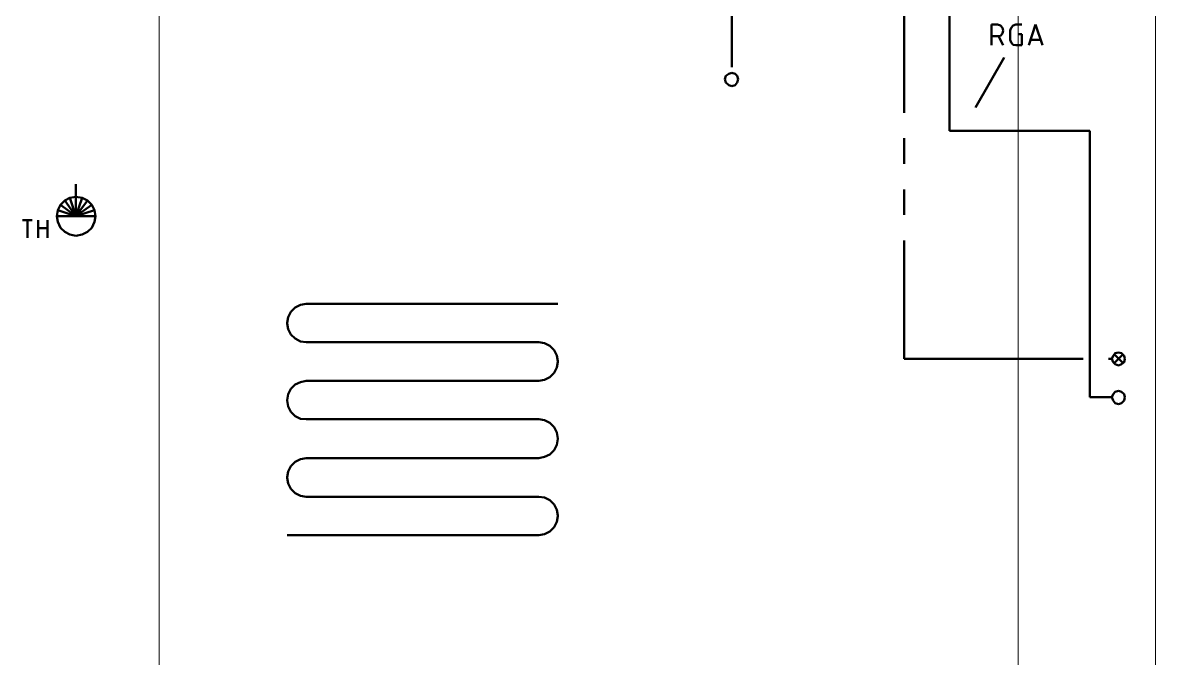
# Model space of a CAD drawing. Header units: metres. Extents: x -4.5 to 35.1, y -3.6 to 25.4.
# Drawn here: x 9.164 to 13.6, y 4.906 to 7.396 of the extents above; entities that cross this region are included whole.
import ezdxf

# ---------------------------------------------------------------- set-up
doc = ezdxf.new("R2010")
doc.units = ezdxf.units.M
for name, pattern in [('GETRENNT2_S6', [1.2, 0.7, -0.1, 0.1, -0.1, 0.1, -0.1]), ('STRICHLINIE2_S3', [0.5, 0.4, -0.1]), ('STRICHPUNKT2_S5', [1.1, 0.8, -0.1, 0.1, -0.1])]:
    doc.linetypes.add(name, pattern=pattern)
doc.layers.add('New_A Stramien', color=7, linetype='Continuous', lineweight=13)
doc.layers.add('Standard', color=7, linetype='Continuous', lineweight=25)

msp = doc.modelspace()

# ---------------------------------------------------------------- linework, layer by layer
at = {"layer": 'New_A Stramien', "color": 252, "linetype": 'Continuous', "lineweight": 13}
msp.add_line((13.6, -1.8), (13.6, 23.46), dxfattribs=at)
msp.add_line((13.6, -1.8), (13.6, 23.46), dxfattribs=at)
at = {"layer": 'Standard', "color": 252, "linetype": 'Continuous', "lineweight": 13}
for p, q in [((9.6986, -3.2638), (9.6986, 25.0491)), ((9.6986, -3.2638), (9.6986, 25.0491)), ((13.0633, -3.2638), (13.0633, 25.0491)), ((13.0633, -3.2638), (13.0633, 25.0491))]:
    msp.add_line(p, q, dxfattribs=at)
at = {"layer": 'Standard', "color": 1, "linetype": 'GETRENNT2_S6', "lineweight": 50}
for p, q in [((12.6167, 11.343), (12.6167, 6.0787)), ((12.6167, 6.0787), (13.4301, 6.0787)), ((13.4301, 6.0787), (13.4343, 6.0912)), ((13.4343, 6.0662), (13.4301, 6.0787)), ((13.4343, 6.0912), (13.4426, 6.1016)), ((13.4385, 6.0975), (13.4739, 6.0621)), ((13.4385, 6.0621), (13.4739, 6.0975)), ((13.4426, 6.1016), (13.4551, 6.1037)), ((13.4551, 6.1037), (13.4676, 6.1016)), ((13.4676, 6.1016), (13.478, 6.0912)), ((13.478, 6.0912), (13.4801, 6.0787)), ((13.4801, 6.0787), (13.478, 6.0662)), ((13.4426, 6.0579), (13.4343, 6.0662)), ((13.4551, 6.0537), (13.4426, 6.0579)), ((13.4676, 6.0579), (13.4551, 6.0537)), ((13.478, 6.0662), (13.4676, 6.0579))]:
    msp.add_line(p, q, dxfattribs=at)
at = {"layer": 'Standard', "color": 5, "linetype": 'STRICHPUNKT2_S5', "lineweight": 50}
for p, q in [((12.7937, 6.9718), (12.7937, 7.7823)), ((13.3438, 6.9718), (12.7937, 6.9718))]:
    msp.add_line(p, q, dxfattribs=at)
at = {"layer": 'Standard', "color": 30, "linetype": 'STRICHLINIE2_S3', "lineweight": 50}
msp.add_line((11.9416, 7.6219), (11.9416, 7.1994), dxfattribs=at)
at = {"layer": 'Standard', "color": 3, "linetype": 'Continuous', "lineweight": 50}
for p, q in [((12.9584, 7.3073), (12.9584, 7.3885)), ((12.9584, 7.3885), (12.9813, 7.3885)), ((12.9938, 7.3843), (12.9813, 7.3885)), ((13.0021, 7.376), (12.9938, 7.3843)), ((13.0042, 7.3656), (13.0021, 7.376)), ((13.0021, 7.3531), (13.0042, 7.3656)), ((13.0354, 7.376), (13.0313, 7.3656)), ((13.0313, 7.3281), (13.0313, 7.3656)), ((13.0438, 7.3843), (13.0354, 7.376)), ((13.0542, 7.3885), (13.0438, 7.3843)), ((13.0542, 7.3885), (13.0771, 7.3885)), ((13.1042, 7.3073), (13.1313, 7.3885)), ((13.1313, 7.3885), (13.1584, 7.3073)), ((12.9813, 7.3427), (12.9584, 7.3427)), ((12.9813, 7.3427), (12.9938, 7.3448)), ((12.9854, 7.3427), (13.0042, 7.3073)), ((12.9938, 7.3448), (13.0021, 7.3531)), ((13.0313, 7.3281), (13.0354, 7.3177)), ((13.0625, 7.351), (13.0771, 7.351)), ((13.0771, 7.351), (13.0771, 7.3073)), ((13.15, 7.3281), (13.1125, 7.3281)), ((13.0354, 7.3177), (13.0438, 7.3094)), ((13.0438, 7.3094), (13.0542, 7.3073)), ((13.0771, 7.3073), (13.0542, 7.3073)), ((13.0084, 7.2594), (12.8959, 7.0635))]:
    msp.add_line(p, q, dxfattribs=at)
at = {"layer": 'Standard', "color": 30, "linetype": 'Continuous', "lineweight": 50}
for p, q in [((11.9146, 7.1744), (11.9187, 7.1869)), ((11.9187, 7.1869), (11.9292, 7.1952)), ((11.9292, 7.1952), (11.9416, 7.1994)), ((11.9416, 7.1994), (11.9541, 7.1952)), ((11.9541, 7.1952), (11.9625, 7.1869)), ((11.9625, 7.1869), (11.9666, 7.1744)), ((11.9187, 7.1619), (11.9146, 7.1744)), ((11.9292, 7.1515), (11.9187, 7.1619)), ((11.9416, 7.1473), (11.9292, 7.1515)), ((11.9541, 7.1515), (11.9416, 7.1473)), ((11.9625, 7.1619), (11.9541, 7.1515)), ((11.9666, 7.1744), (11.9625, 7.1619))]:
    msp.add_line(p, q, dxfattribs=at)
at = {"layer": 'Standard', "color": 5, "linetype": 'Continuous', "lineweight": 50}
for p, q in [((13.3438, 5.9287), (13.3438, 6.9718)), ((13.4343, 5.9412), (13.4426, 5.9496)), ((13.4426, 5.9496), (13.4551, 5.9537)), ((13.4551, 5.9537), (13.4676, 5.9496)), ((13.4676, 5.9496), (13.478, 5.9412)), ((13.4301, 5.9287), (13.3438, 5.9287)), ((13.4301, 5.9287), (13.4343, 5.9412)), ((13.4343, 5.9162), (13.4301, 5.9287)), ((13.4426, 5.9058), (13.4343, 5.9162)), ((13.4551, 5.9016), (13.4426, 5.9058)), ((13.4676, 5.9058), (13.4551, 5.9016)), ((13.478, 5.9162), (13.4676, 5.9058)), ((13.478, 5.9412), (13.4801, 5.9287)), ((13.4801, 5.9287), (13.478, 5.9162))]:
    msp.add_line(p, q, dxfattribs=at)
at = {"layer": 'Standard', "color": 52, "linetype": 'Continuous', "lineweight": 50}
for p, q in [((9.3728, 6.7135), (9.3728, 6.7635)), ((9.3123, 6.6822), (9.329, 6.6989)), ((9.329, 6.6989), (9.3498, 6.7093)), ((9.3498, 6.7093), (9.3728, 6.7135)), ((9.3728, 6.7135), (9.3978, 6.7093)), ((9.3978, 6.7093), (9.4186, 6.6989)), ((9.4186, 6.6989), (9.4353, 6.6822)), ((9.2978, 6.6385), (9.3019, 6.6614)), ((9.3019, 6.6614), (9.3123, 6.6822)), ((9.4353, 6.6822), (9.4457, 6.6614)), ((9.4457, 6.6614), (9.4499, 6.6385)), ((9.1644, 6.6218), (9.2019, 6.6218)), ((9.1832, 6.5531), (9.1832, 6.6218)), ((9.2249, 6.5531), (9.2249, 6.6218)), ((9.2623, 6.6218), (9.2623, 6.5531)), ((9.3019, 6.6156), (9.2978, 6.6385)), ((9.3123, 6.5926), (9.3019, 6.6156)), ((9.4457, 6.6156), (9.4353, 6.5926)), ((9.4499, 6.6385), (9.4457, 6.6156)), ((9.2249, 6.5906), (9.2623, 6.5906)), ((9.329, 6.576), (9.3123, 6.5926)), ((9.3498, 6.5656), (9.329, 6.576)), ((9.3728, 6.5614), (9.3498, 6.5656)), ((9.3978, 6.5656), (9.3728, 6.5614)), ((9.4186, 6.576), (9.3978, 6.5656)), ((9.4353, 6.5926), (9.4186, 6.576)), ((10.2144, 6.2635), (10.204, 6.2426)), ((10.2311, 6.2801), (10.2144, 6.2635)), ((10.2519, 6.2905), (10.2311, 6.2801)), ((10.2748, 6.2947), (10.2519, 6.2905)), ((11.2603, 6.2947), (10.2748, 6.2947)), ((10.204, 6.2426), (10.1998, 6.2197)), ((10.1998, 6.2197), (10.1998, 6.2176)), ((10.1998, 6.2176), (10.204, 6.1947)), ((10.204, 6.1947), (10.2144, 6.1739)), ((10.2144, 6.1739), (10.2311, 6.1593)), ((10.2311, 6.1593), (10.2519, 6.1468)), ((10.2519, 6.1468), (10.2748, 6.1447)), ((10.2748, 6.1447), (11.1853, 6.1447)), ((11.1853, 6.1447), (11.2082, 6.1405)), ((11.2082, 6.1405), (11.2291, 6.1301)), ((11.2291, 6.1301), (11.2457, 6.1134)), ((11.2457, 6.1134), (11.2562, 6.0926)), ((11.2562, 6.0926), (11.2603, 6.0697)), ((11.2562, 6.0447), (11.2457, 6.0238)), ((11.2603, 6.0676), (11.2562, 6.0447)), ((11.2603, 6.0697), (11.2603, 6.0676)), ((10.2519, 5.9884), (10.2311, 5.978)), ((10.2748, 5.9926), (10.2519, 5.9884)), ((11.1853, 5.9926), (10.2748, 5.9926)), ((11.2082, 5.9968), (11.1853, 5.9926)), ((11.2291, 6.0072), (11.2082, 5.9968)), ((11.2457, 6.0238), (11.2291, 6.0072)), ((10.2144, 5.9613), (10.204, 5.9405)), ((10.2311, 5.978), (10.2144, 5.9613)), ((10.204, 5.9405), (10.1998, 5.9176)), ((10.1998, 5.9176), (10.1998, 5.9155)), ((10.1998, 5.9155), (10.204, 5.8926)), ((10.204, 5.8926), (10.2144, 5.8718)), ((10.2144, 5.8718), (10.2311, 5.8551)), ((10.2311, 5.8551), (10.2519, 5.8447)), ((10.2519, 5.8447), (10.2748, 5.8426)), ((10.2748, 5.8426), (11.1853, 5.8426)), ((11.1853, 5.8426), (11.2082, 5.8384)), ((11.2082, 5.8384), (11.2291, 5.828)), ((11.2291, 5.828), (11.2457, 5.8113)), ((11.2457, 5.8113), (11.2562, 5.7905)), ((11.2562, 5.7905), (11.2603, 5.7676)), ((11.2603, 5.7676), (11.2603, 5.7655)), ((11.2562, 5.7426), (11.2457, 5.7217)), ((11.2603, 5.7655), (11.2562, 5.7426)), ((10.2519, 5.6863), (10.2311, 5.6759)), ((10.2748, 5.6905), (10.2519, 5.6863)), ((11.1853, 5.6905), (10.2748, 5.6905)), ((11.2082, 5.6947), (11.1853, 5.6905)), ((11.2291, 5.7051), (11.2082, 5.6947)), ((11.2457, 5.7217), (11.2291, 5.7051)), ((10.204, 5.6384), (10.1998, 5.6155)), ((10.2144, 5.6592), (10.204, 5.6384)), ((10.2311, 5.6759), (10.2144, 5.6592)), ((10.1998, 5.6155), (10.1998, 5.6134)), ((10.1998, 5.6134), (10.204, 5.5905)), ((10.204, 5.5905), (10.2144, 5.5697)), ((10.2144, 5.5697), (10.2311, 5.553)), ((10.2311, 5.553), (10.2519, 5.5426)), ((10.2519, 5.5426), (10.2748, 5.5384)), ((10.2748, 5.5384), (11.1853, 5.5384)), ((11.1853, 5.5384), (11.2082, 5.5363)), ((11.2082, 5.5363), (11.2291, 5.5259)), ((11.2291, 5.5259), (11.2457, 5.5092)), ((11.2457, 5.5092), (11.2562, 5.4884)), ((11.2562, 5.4884), (11.2603, 5.4655)), ((11.2603, 5.4634), (11.2562, 5.4405)), ((11.2603, 5.4655), (11.2603, 5.4634)), ((11.2457, 5.4196), (11.2291, 5.403)), ((11.2562, 5.4405), (11.2457, 5.4196)), ((11.1853, 5.3884), (10.1998, 5.3884)), ((11.2082, 5.3925), (11.1853, 5.3884)), ((11.2291, 5.403), (11.2082, 5.3925))]:
    msp.add_line(p, q, dxfattribs=at)
at = {"layer": 'Standard', "color": 7, "linetype": 'Continuous', "lineweight": 50}
for points in [[(9.3123, 6.6822), (9.329, 6.6989), (9.3728, 6.6385), (9.3123, 6.6822)], [(9.329, 6.6989), (9.3498, 6.7093), (9.3728, 6.6385), (9.329, 6.6989)], [(9.3498, 6.7093), (9.3728, 6.7135), (9.3728, 6.6385), (9.3498, 6.7093)], [(9.3728, 6.7135), (9.3978, 6.7093), (9.3728, 6.6385), (9.3728, 6.7135)], [(9.3978, 6.7093), (9.4186, 6.6989), (9.3728, 6.6385), (9.3978, 6.7093)], [(9.4186, 6.6989), (9.4353, 6.6822), (9.3728, 6.6385), (9.4186, 6.6989)], [(9.2978, 6.6385), (9.3019, 6.6614), (9.3728, 6.6385), (9.2978, 6.6385)], [(9.3019, 6.6614), (9.3123, 6.6822), (9.3728, 6.6385), (9.3019, 6.6614)], [(9.4353, 6.6822), (9.4457, 6.6614), (9.3728, 6.6385), (9.4353, 6.6822)], [(9.4457, 6.6614), (9.4499, 6.6385), (9.3728, 6.6385), (9.4457, 6.6614)]]:
    msp.add_lwpolyline(points, close=True, dxfattribs=at)

doc.saveas('drawing.dxf')
